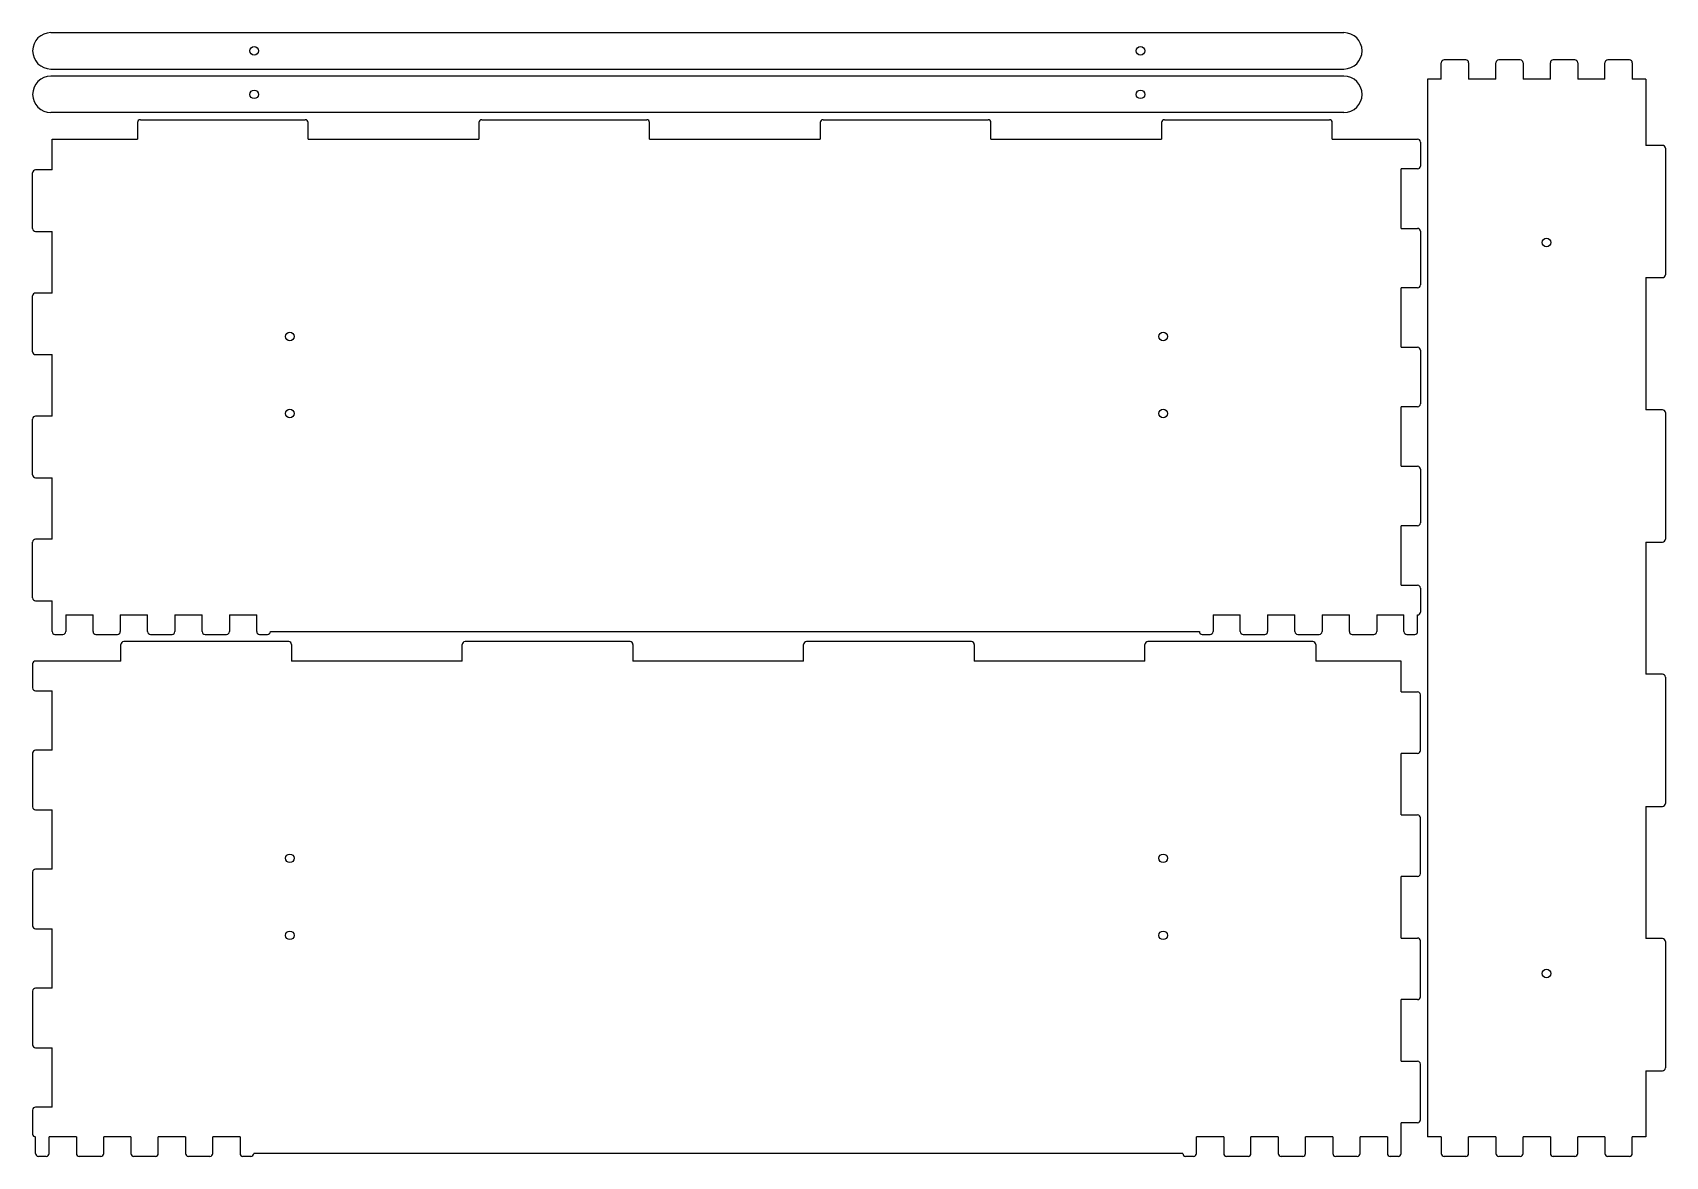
# Model space of a CAD drawing. Header units: millimetres. Extents: x 0 to 1140, y 0 to 785.
import ezdxf

# ---------------------------------------------------------------- set-up
doc = ezdxf.new("R2010")
doc.units = ezdxf.units.MM
doc.layers.add('SheetCutProfiles', color=7, linetype='CONTINUOUS')

msp = doc.modelspace()

# ---------------------------------------------------------------- linework, layer by layer
at = {"layer": 'SheetCutProfiles'}
for p, q in [((12.7, 785), (915.7, 785)), ((983.725, 752.4), (983.725, 764)), ((1000.775, 766), (985.725, 766)), ((1002.775, 764), (1002.775, 752.4)), ((1021.825, 752.4), (1021.825, 764)), ((1038.875, 766), (1023.825, 766)), ((1040.875, 764), (1040.875, 752.4)), ((1059.925, 752.4), (1059.925, 764)), ((1076.975, 766), (1061.925, 766)), ((1078.975, 764), (1078.975, 752.4)), ((1098.025, 752.4), (1098.025, 764)), ((1115.075, 766), (1100.025, 766)), ((1117.075, 764), (1117.075, 752.4)), ((12.7, 759.6), (915.7, 759.6)), ((915.7, 754.6), (12.7, 754.6)), ((974.2, 752.4), (974.2, 13.6)), ((983.725, 752.4), (974.2, 752.4)), ((1021.825, 752.4), (1002.775, 752.4)), ((1059.925, 752.4), (1040.875, 752.4)), ((1098.025, 752.4), (1078.975, 752.4)), ((1126.6, 752.4), (1117.075, 752.4)), ((1126.6, 752.4), (1126.6, 706.225)), ((915.7, 729.2), (12.7, 729.2)), ((73.2, 722.2), (73.2, 710.6)), ((75.2, 724.2), (190.4, 724.2)), ((192.4, 710.6), (192.4, 722.2)), ((311.6, 722.2), (311.6, 710.6)), ((313.6, 724.2), (428.8, 724.2)), ((430.8, 710.6), (430.8, 722.2)), ((550, 722.2), (550, 710.6)), ((552, 724.2), (667.2, 724.2)), ((669.2, 710.6), (669.2, 722.2)), ((788.4, 722.2), (788.4, 710.6)), ((790.4, 724.2), (905.6, 724.2)), ((907.6, 710.6), (907.6, 722.2)), ((13.6, 710.6), (73.2, 710.6)), ((13.6, 689.1), (13.6, 710.6)), ((192.4, 710.6), (311.6, 710.6)), ((430.8, 710.6), (550, 710.6)), ((669.2, 710.6), (788.4, 710.6)), ((907.6, 710.6), (967.2, 710.6)), ((969.2, 708.6), (969.2, 691.825)), ((1138.2, 706.225), (1126.6, 706.225)), ((1140.2, 704.225), (1140.2, 615.875)), ((0, 648.1), (0, 687.1)), ((13.6, 689.1), (2, 689.1)), ((955.6, 648.275), (955.6, 689.825)), ((967.2, 689.825), (955.6, 689.825)), ((2, 646.1), (13.6, 646.1)), ((13.6, 603.1), (13.6, 646.1)), ((955.6, 648.275), (967.2, 648.275)), ((969.2, 646.275), (969.2, 608.725)), ((955.6, 565.175), (955.6, 606.725)), ((967.2, 606.725), (955.6, 606.725)), ((1126.6, 613.875), (1138.2, 613.875)), ((1126.6, 613.875), (1126.6, 521.525)), ((0, 562.1), (0, 601.1)), ((13.6, 603.1), (2, 603.1)), ((2, 560.1), (13.6, 560.1)), ((13.6, 517.1), (13.6, 560.1)), ((955.6, 565.175), (967.2, 565.175)), ((969.2, 563.175), (969.2, 525.625)), ((0, 476.1), (0, 515.1)), ((13.6, 517.1), (2, 517.1)), ((955.6, 482.075), (955.6, 523.625)), ((967.2, 523.625), (955.6, 523.625)), ((1138.2, 521.525), (1126.6, 521.525)), ((1140.2, 519.525), (1140.2, 431.175)), ((955.6, 482.075), (967.2, 482.075)), ((969.2, 480.075), (969.2, 442.525)), ((2, 474.1), (13.6, 474.1)), ((13.6, 431.1), (13.6, 474.1)), ((955.6, 398.975), (955.6, 440.525)), ((967.2, 440.525), (955.6, 440.525)), ((0, 390.1), (0, 429.1)), ((13.6, 431.1), (2, 431.1)), ((1126.6, 429.175), (1138.2, 429.175)), ((1126.6, 429.175), (1126.6, 336.825)), ((2, 388.1), (13.6, 388.1)), ((13.6, 366.6), (13.6, 388.1)), ((955.6, 398.975), (967.2, 398.975)), ((969.2, 396.975), (969.2, 380.2)), ((23.125, 378.2), (23.125, 366.6)), ((23.125, 378.2), (42.175, 378.2)), ((42.175, 366.6), (42.175, 378.2)), ((61.225, 378.2), (61.225, 366.6)), ((61.225, 378.2), (80.275, 378.2)), ((80.275, 366.6), (80.275, 378.2)), ((99.325, 378.2), (99.325, 366.6)), ((99.325, 378.2), (118.375, 378.2)), ((118.375, 366.6), (118.375, 378.2)), ((137.425, 378.2), (137.425, 366.6)), ((137.425, 378.2), (156.475, 378.2)), ((156.475, 366.6), (156.475, 378.2)), ((824.325, 378.2), (824.325, 366.6)), ((824.325, 378.2), (843.375, 378.2)), ((843.375, 366.6), (843.375, 378.2)), ((862.425, 378.2), (862.425, 366.6)), ((862.425, 378.2), (881.475, 378.2)), ((881.475, 366.6), (881.475, 378.2)), ((900.525, 378.2), (900.525, 366.6)), ((900.525, 378.2), (919.575, 378.2)), ((919.575, 366.6), (919.575, 378.2)), ((938.625, 378.2), (938.625, 366.6)), ((938.625, 378.2), (957.675, 378.2)), ((957.675, 366.6), (957.675, 378.2)), ((967.2, 366.6), (967.2, 378.2)), ((166, 366.6), (814.8, 366.6)), ((15.6, 364.6), (21.125, 364.6)), ((44.175, 364.6), (59.225, 364.6)), ((61.6, 346), (61.6, 357.6)), ((178.8, 359.6), (63.6, 359.6)), ((82.275, 364.6), (97.325, 364.6)), ((120.375, 364.6), (135.425, 364.6)), ((158.475, 364.6), (164, 364.6)), ((180.8, 357.6), (180.8, 346)), ((300, 346), (300, 357.6)), ((417.2, 359.6), (302, 359.6)), ((419.2, 357.6), (419.2, 346)), ((538.4, 346), (538.4, 357.6)), ((655.6, 359.6), (540.4, 359.6)), ((657.6, 357.6), (657.6, 346)), ((776.8, 346), (776.8, 357.6)), ((894, 359.6), (778.8, 359.6)), ((816.8, 364.6), (822.325, 364.6)), ((845.375, 364.6), (860.425, 364.6)), ((883.475, 364.6), (898.525, 364.6)), ((896, 357.6), (896, 346)), ((921.575, 364.6), (936.625, 364.6)), ((959.675, 364.6), (965.2, 364.6)), ((0, 344), (0, 327.225)), ((61.6, 346), (2, 346)), ((300, 346), (180.8, 346)), ((538.4, 346), (419.2, 346)), ((776.8, 346), (657.6, 346)), ((955.6, 346), (896, 346)), ((955.6, 324.5), (955.6, 346)), ((1138.2, 336.825), (1126.6, 336.825)), ((1140.2, 334.825), (1140.2, 246.475)), ((2, 325.225), (13.6, 325.225)), ((13.6, 283.675), (13.6, 325.225)), ((955.6, 324.5), (967.2, 324.5)), ((969.2, 283.5), (969.2, 322.5)), ((0, 281.675), (0, 244.125)), ((13.6, 283.675), (2, 283.675)), ((967.2, 281.5), (955.6, 281.5)), ((955.6, 238.5), (955.6, 281.5)), ((2, 242.125), (13.6, 242.125)), ((13.6, 200.575), (13.6, 242.125)), ((1126.6, 244.475), (1138.2, 244.475)), ((1126.6, 244.475), (1126.6, 152.125)), ((955.6, 238.5), (967.2, 238.5)), ((969.2, 197.5), (969.2, 236.5)), ((0, 198.575), (0, 161.025)), ((13.6, 200.575), (2, 200.575)), ((967.2, 195.5), (955.6, 195.5)), ((955.6, 152.5), (955.6, 195.5)), ((2, 159.025), (13.6, 159.025)), ((13.6, 117.475), (13.6, 159.025)), ((955.6, 152.5), (967.2, 152.5)), ((969.2, 111.5), (969.2, 150.5)), ((1138.2, 152.125), (1126.6, 152.125)), ((1140.2, 150.125), (1140.2, 61.775)), ((0, 115.475), (0, 77.925)), ((13.6, 117.475), (2, 117.475)), ((967.2, 109.5), (955.6, 109.5)), ((955.6, 66.5), (955.6, 109.5)), ((2, 75.925), (13.6, 75.925)), ((13.6, 34.375), (13.6, 75.925)), ((955.6, 66.5), (967.2, 66.5)), ((969.2, 25.5), (969.2, 64.5)), ((1126.6, 59.775), (1138.2, 59.775)), ((1126.6, 59.775), (1126.6, 13.6)), ((13.6, 34.375), (2, 34.375)), ((0, 32.375), (0, 15.6)), ((967.2, 23.5), (955.6, 23.5)), ((955.6, 2), (955.6, 23.5)), ((2, 2), (2, 13.6)), ((30.575, 13.6), (11.525, 13.6)), ((11.525, 2), (11.525, 13.6)), ((30.575, 13.6), (30.575, 2)), ((68.675, 13.6), (49.625, 13.6)), ((49.625, 2), (49.625, 13.6)), ((68.675, 13.6), (68.675, 2)), ((106.775, 13.6), (87.725, 13.6)), ((87.725, 2), (87.725, 13.6)), ((106.775, 13.6), (106.775, 2)), ((144.875, 13.6), (125.825, 13.6)), ((125.825, 2), (125.825, 13.6)), ((144.875, 13.6), (144.875, 2)), ((831.775, 13.6), (812.725, 13.6)), ((812.725, 2), (812.725, 13.6)), ((831.775, 13.6), (831.775, 2)), ((869.875, 13.6), (850.825, 13.6)), ((850.825, 2), (850.825, 13.6)), ((869.875, 13.6), (869.875, 2)), ((907.975, 13.6), (888.925, 13.6)), ((888.925, 2), (888.925, 13.6)), ((907.975, 13.6), (907.975, 2)), ((946.075, 13.6), (927.025, 13.6)), ((927.025, 2), (927.025, 13.6)), ((946.075, 13.6), (946.075, 2)), ((983.725, 13.6), (974.2, 13.6)), ((983.725, 13.6), (983.725, 2)), ((1021.825, 13.6), (1002.775, 13.6)), ((1002.775, 2), (1002.775, 13.6)), ((1021.825, 13.6), (1021.825, 2)), ((1059.925, 13.6), (1040.875, 13.6)), ((1040.875, 2), (1040.875, 13.6)), ((1059.925, 13.6), (1059.925, 2)), ((1098.025, 13.6), (1078.975, 13.6)), ((1078.975, 2), (1078.975, 13.6)), ((1098.025, 13.6), (1098.025, 2)), ((1126.6, 13.6), (1117.075, 13.6)), ((1117.075, 2), (1117.075, 13.6)), ((9.525, 0), (4, 0)), ((47.625, 0), (32.575, 0)), ((85.725, 0), (70.675, 0)), ((123.825, 0), (108.775, 0)), ((152.4, 0), (146.875, 0)), ((803.2, 2), (154.4, 2)), ((810.725, 0), (805.2, 0)), ((848.825, 0), (833.775, 0)), ((886.925, 0), (871.875, 0)), ((925.025, 0), (909.975, 0)), ((953.6, 0), (948.075, 0)), ((1000.775, 0), (985.725, 0)), ((1038.875, 0), (1023.825, 0)), ((1076.975, 0), (1061.925, 0)), ((1115.075, 0), (1100.025, 0))]:
    msp.add_line(p, q, dxfattribs=at)
for centre in [(154.733, 772.3), (773.667, 772.3), (154.733, 741.9), (773.667, 741.9), (1057.2, 638.333), (179.667, 572.8), (789.533, 572.8), (179.667, 519), (789.533, 519), (179.667, 208.2), (789.533, 208.2), (179.667, 154.4), (789.533, 154.4), (1057.2, 127.667)]:
    msp.add_circle(centre, 3, dxfattribs=at)
for centre, radius, start, end in [((12.7, 772.3), 12.7, 90, -90), ((915.7, 772.3), 12.7, -90, 90), ((985.725, 764), 2, 90, 180), ((1000.775, 764), 2, 0, 90), ((1023.825, 764), 2, 90, 180), ((1038.875, 764), 2, 0, 90), ((1061.925, 764), 2, 90, 180), ((1076.975, 764), 2, 0, 90), ((1100.025, 764), 2, 90, 180), ((1115.075, 764), 2, 0, 90), ((12.7, 741.9), 12.7, 90, -90), ((915.7, 741.9), 12.7, -90, 90), ((75.2, 722.2), 2, 90, 180), ((190.4, 722.2), 2, 0, 90), ((313.6, 722.2), 2, 90, 180), ((428.8, 722.2), 2, 0, 90), ((552, 722.2), 2, 90, 180), ((667.2, 722.2), 2, 0, 90), ((790.4, 722.2), 2, 90, 180), ((905.6, 722.2), 2, 0, 90), ((967.2, 708.6), 2, 0, 90), ((1138.2, 704.225), 2, 0, 90), ((2, 687.1), 2, 90, 180), ((967.2, 691.825), 2, -90, 0), ((2, 648.1), 2, 180, -90), ((967.2, 646.275), 2, 0, 90), ((1138.2, 615.875), 2, -90, 0), ((967.2, 608.725), 2, -90, 0), ((2, 601.1), 2, 90, 180), ((2, 562.1), 2, 180, -90), ((967.2, 563.175), 2, 0, 90), ((967.2, 525.625), 2, -90, 0), ((2, 515.1), 2, 90, 180), ((1138.2, 519.525), 2, 0, 90), ((967.2, 480.075), 2, 0, 90), ((2, 476.1), 2, 180, -90), ((967.2, 442.525), 2, -90, 0), ((2, 429.1), 2, 90, 180), ((1138.2, 431.175), 2, -90, 0), ((2, 390.1), 2, 180, -90), ((967.2, 396.975), 2, 0, 90), ((967.2, 380.2), 2, -90, 0), ((15.6, 366.6), 2, 180, -90), ((21.125, 366.6), 2, -90, 0), ((44.175, 366.6), 2, 180, -90), ((59.225, 366.6), 2, -90, 0), ((82.275, 366.6), 2, 180, -90), ((97.325, 366.6), 2, -90, 0), ((120.375, 366.6), 2, 180, -90), ((135.425, 366.6), 2, -90, 0), ((158.475, 366.6), 2, 180, -90), ((164, 366.6), 2, -90, 0), ((816.8, 366.6), 2, 180, -90), ((822.325, 366.6), 2, -90, 0), ((845.375, 366.6), 2, 180, -90), ((860.425, 366.6), 2, -90, 0), ((883.475, 366.6), 2, 180, -90), ((898.525, 366.6), 2, -90, 0), ((921.575, 366.6), 2, 180, -90), ((936.625, 366.6), 2, -90, 0), ((959.675, 366.6), 2, 180, -90), ((965.2, 366.6), 2, -90, 0), ((63.6, 357.6), 2, 90, 180), ((178.8, 357.6), 2, 0, 90), ((302, 357.6), 2, 90, 180), ((417.2, 357.6), 2, 0, 90), ((540.4, 357.6), 2, 90, 180), ((655.6, 357.6), 2, 0, 90), ((778.8, 357.6), 2, 90, 180), ((894, 357.6), 2, 0, 90), ((2, 344), 2, 90, 180), ((1138.2, 334.825), 2, 0, 90), ((2, 327.225), 2, 180, -90), ((967.2, 322.5), 2, 0, 90), ((2, 281.675), 2, 90, 180), ((967.2, 283.5), 2, -90, 0), ((2, 244.125), 2, 180, -90), ((1138.2, 246.475), 2, -90, 0), ((967.2, 236.5), 2, 0, 90), ((2, 198.575), 2, 90, 180), ((967.2, 197.5), 2, -90, 0), ((2, 161.025), 2, 180, -90), ((967.2, 150.5), 2, 0, 90), ((1138.2, 150.125), 2, 0, 90), ((2, 115.475), 2, 90, 180), ((967.2, 111.5), 2, -90, 0), ((2, 77.925), 2, 180, -90), ((967.2, 64.5), 2, 0, 90), ((1138.2, 61.775), 2, -90, 0), ((2, 32.375), 2, 90, 180), ((967.2, 25.5), 2, -90, 0), ((2, 15.6), 2, 180, -90), ((4, 2), 2, 180, -90), ((9.525, 2), 2, -90, 0), ((32.575, 2), 2, 180, -90), ((47.625, 2), 2, -90, 0), ((70.675, 2), 2, 180, -90), ((85.725, 2), 2, -90, 0), ((108.775, 2), 2, 180, -90), ((123.825, 2), 2, -90, 0), ((146.875, 2), 2, 180, -90), ((152.4, 2), 2, -90, 0), ((805.2, 2), 2, 180, -90), ((810.725, 2), 2, -90, 0), ((833.775, 2), 2, 180, -90), ((848.825, 2), 2, -90, 0), ((871.875, 2), 2, 180, -90), ((886.925, 2), 2, -90, 0), ((909.975, 2), 2, 180, -90), ((925.025, 2), 2, -90, 0), ((948.075, 2), 2, 180, -90), ((953.6, 2), 2, -90, 0), ((985.725, 2), 2, 180, -90), ((1000.775, 2), 2, -90, 0), ((1023.825, 2), 2, 180, -90), ((1038.875, 2), 2, -90, 0), ((1061.925, 2), 2, 180, -90), ((1076.975, 2), 2, -90, 0), ((1100.025, 2), 2, 180, -90), ((1115.075, 2), 2, -90, 0)]:
    msp.add_arc(centre, radius, start, end, dxfattribs=at)

doc.saveas('drawing.dxf')
